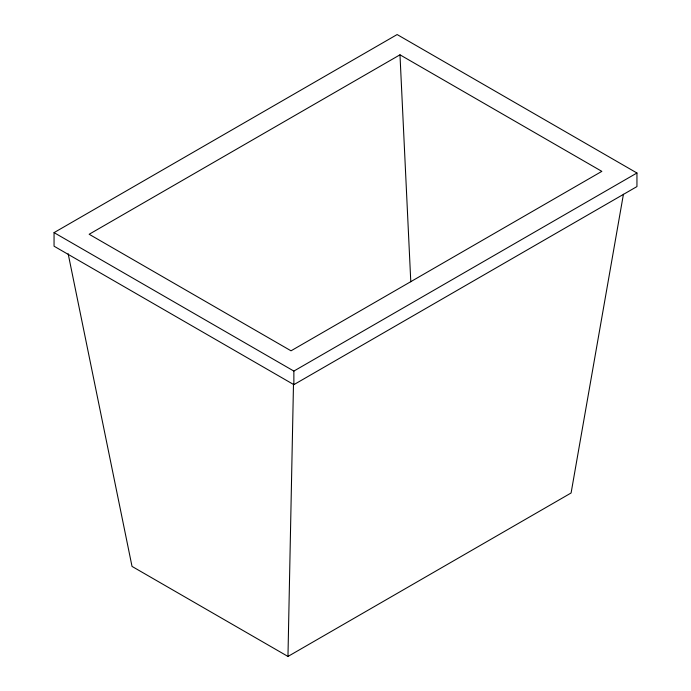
<?xml version="1.0" encoding="UTF-8"?>
<svg xmlns="http://www.w3.org/2000/svg" width="691" height="691" viewBox="0 0 691 691"><rect width="100%" height="100%" fill="white"/><g stroke="black" fill="none" stroke-linecap="round" stroke-linejoin="round"><path stroke-width="1.04" d="M68.159 253.752L132.024 566.413L287.966 656.45L293.494 383.747M623.429 194.266L571.094 492.985L287.966 656.45M54.053 232.625L397.135 34.55L636.947 173L636.947 186.579L293.865 384.654L54.053 246.203L54.053 232.625L293.865 371.076L636.947 173M399.977 54.814L89.156 234.266L291.023 350.812L601.844 171.359L399.977 54.814L410.791 281.798M293.865 371.076L293.865 384.654"/></g></svg>
